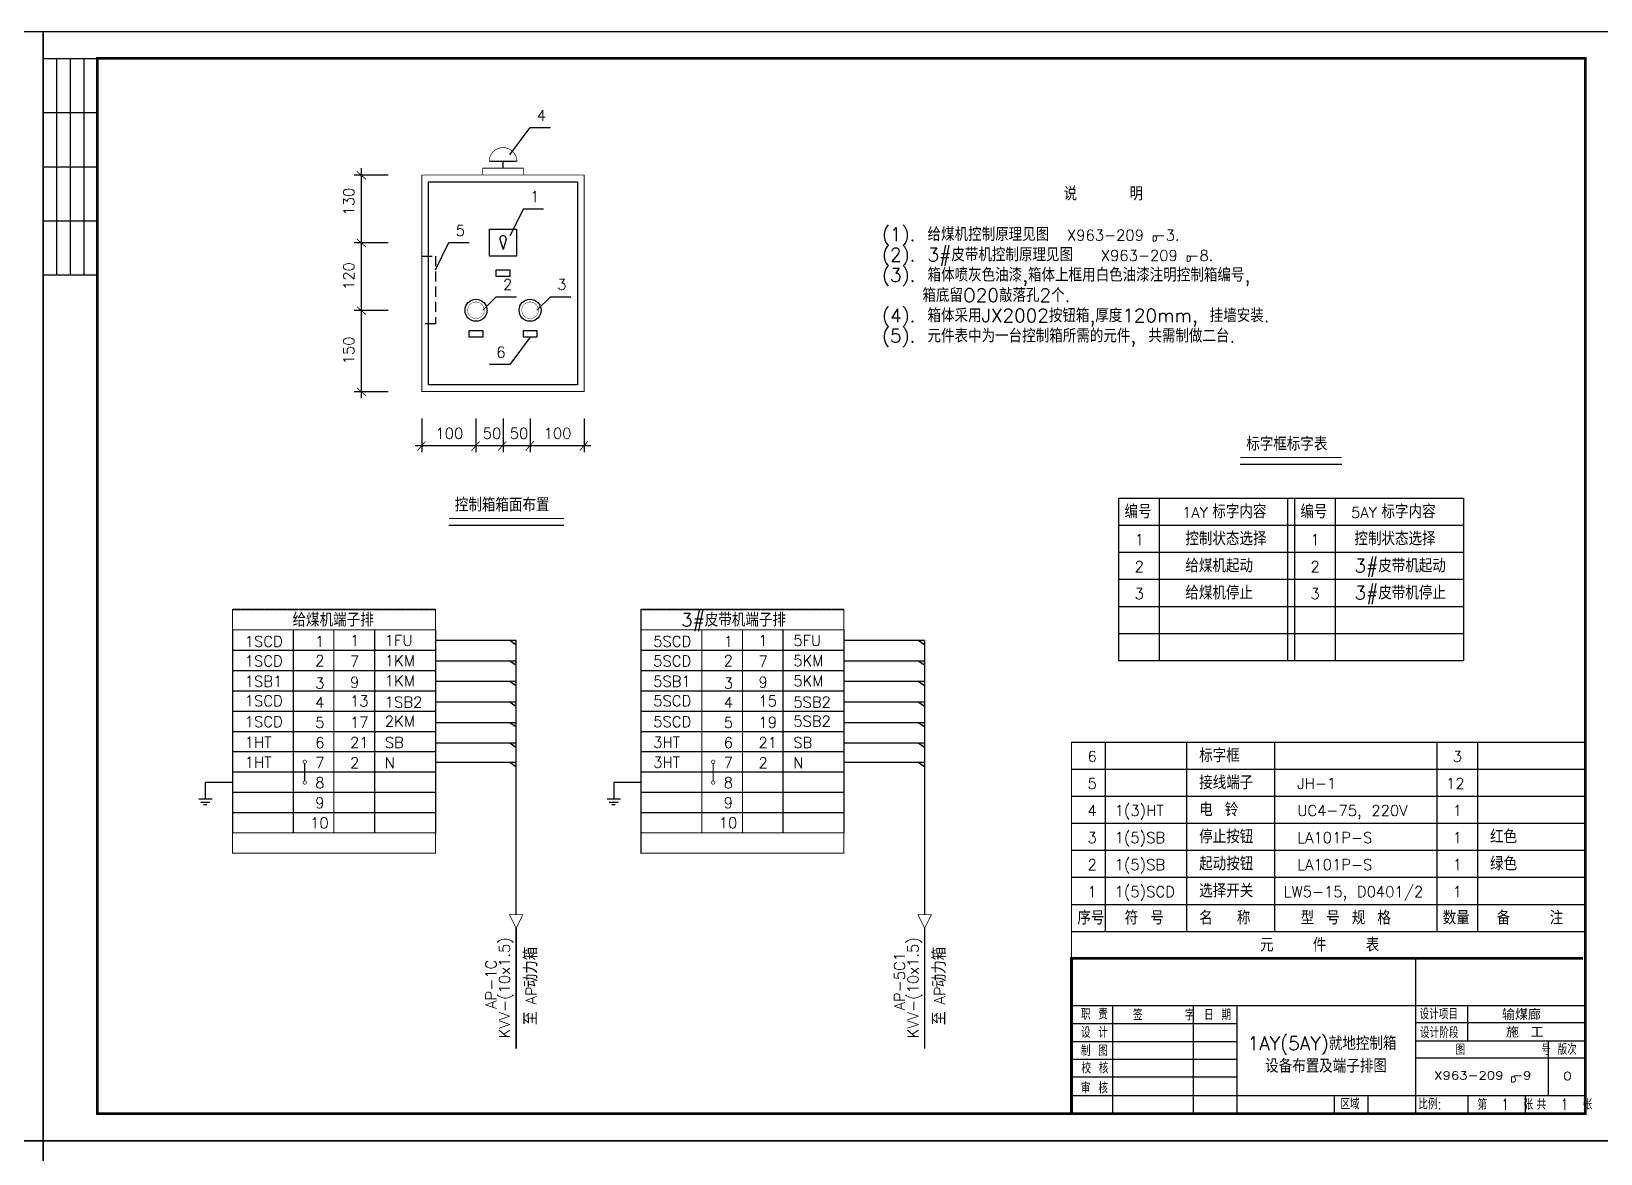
# Model space of a CAD drawing. Extents: x 385 to 3225, y -5 to 1635.
# Drawn here: x 2011 to 2591, y 1220 to 1635 of the extents above; entities that cross this region are included whole.
import ezdxf

# ---------------------------------------------------------------- set-up
doc = ezdxf.new("R2010")
doc.units = 0
doc.header["$LTSCALE"] = 30
doc.header["$MEASUREMENT"] = 0
doc.linetypes.add('HIDDEN2', pattern=[0.1875, 0.125, -0.0625])
doc.layers.get('0').update_dxf_attribs({"linetype": 'CONTINUOUS'})
doc.layers.add('HZ', color=3, linetype='CONTINUOUS')
doc.layers.add('SY', color=1, linetype='HIDDEN2')
doc.styles.add('HZ', font='txt', dxfattribs={"bigfont": 'hztxt'})

# ---------------------------------------------------------------- blocks, each defined once
blk = doc.blocks.new('*X5')
at = {"color": 0}
for p, q in [((257.8125, 176.25), (257.8125, 176.25)), ((258.125, 176.25), (258.125, 176.25)), ((258.28125, 175.9375), (258.28125, 175.9375)), ((258.4375, 176.25), (258.4375, 176.25)), ((258.59375, 175.9375), (258.59375, 175.9375)), ((258.75, 176.25), (258.75, 176.25)), ((258.75, 175.625), (258.75, 175.625)), ((258.90625, 175.9375), (258.90625, 175.9375)), ((259.0625, 176.25), (259.0625, 176.25)), ((259.0625, 175.625), (259.0625, 175.625)), ((259.21875, 175.9375), (259.21875, 175.9375)), ((259.21875, 175.3125), (259.21875, 175.3125)), ((259.375, 176.25), (259.375, 176.25)), ((259.375, 175.625), (259.375, 175.625)), ((259.53125, 175.9375), (259.53125, 175.9375)), ((259.53125, 175.3125), (259.53125, 175.3125)), ((259.6875, 176.25), (259.6875, 176.25)), ((259.6875, 175.625), (259.6875, 175.625)), ((259.6875, 175), (259.6875, 175))]:
    blk.add_line(p, q, dxfattribs=at)

msp = doc.modelspace()

# ---------------------------------------------------------------- linework, layer by layer
for p, q in [((1435, 1635), (2015, 1635)), ((2015, 1635), (2015, 1225)), ((2015, 1225), (2015, 1635)), ((2015, 1635), (2595, 1635)), ((2015, 1635), (2035, 1635)), ((2015, 1625), (2035, 1625)), ((2020, 1625), (2020, 1545)), ((2025, 1625), (2025, 1545)), ((2030, 1625), (2030, 1545)), ((2015, 1605), (2035, 1605)), ((2187.5, 1589.43), (2195, 1599.43)), ((2195, 1599.43), (2202.5, 1599.43)), ((2015, 1585), (2035, 1585)), ((2132.5, 1584.43), (2132.5, 1499.43)), ((2130, 1581.93), (2142.5, 1581.93)), ((2157.5, 1579.43), (2212.5, 1579.43)), ((2157.5, 1504.43), (2157.5, 1579.43)), ((2212.5, 1579.43), (2212.5, 1504.43)), ((2192.5, 1569.43), (2187.5, 1559.43)), ((2192.5, 1569.43), (2200, 1569.43)), ((2015, 1565), (2035, 1565)), ((2180, 1561.93), (2190, 1561.93)), ((2180, 1551.93), (2180, 1561.93)), ((2190, 1561.93), (2190, 1551.93)), ((2130, 1556.93), (2142.5, 1556.93)), ((2160, 1546.93), (2165, 1556.93)), ((2165, 1556.93), (2172.5, 1556.93)), ((2183.79, 1558.16), (2185, 1554.43)), ((2186.21, 1558.16), (2185, 1554.43)), ((2190, 1551.93), (2180, 1551.93)), ((2015, 1545), (2035, 1545)), ((2182.5, 1544.43), (2182.5, 1546.93)), ((2182.5, 1546.93), (2187.5, 1546.93)), ((2187.5, 1544.43), (2182.5, 1544.43)), ((2187.5, 1546.93), (2187.5, 1544.43)), ((2130, 1531.93), (2142.5, 1531.93)), ((2177.5, 1531.93), (2182.5, 1536.93)), ((2182.5, 1536.93), (2190, 1536.93)), ((2197.5, 1531.93), (2202.5, 1536.93)), ((2202.5, 1536.93), (2210, 1536.93)), ((2172.5, 1524.43), (2177.5, 1524.43)), ((2172.5, 1521.93), (2172.5, 1524.43)), ((2177.5, 1521.93), (2172.5, 1521.93)), ((2177.5, 1524.43), (2177.5, 1521.93)), ((2195, 1521.93), (2187.5, 1511.93)), ((2192.5, 1524.43), (2197.5, 1524.43)), ((2192.5, 1521.93), (2192.5, 1524.43)), ((2197.5, 1521.93), (2192.5, 1521.93)), ((2197.5, 1524.43), (2197.5, 1521.93)), ((2187.5, 1511.93), (2180, 1511.93)), ((2212.5, 1504.43), (2157.5, 1504.43)), ((2130, 1501.93), (2142.5, 1501.93)), ((2155, 1491.93), (2155, 1479.43)), ((2175, 1491.93), (2175, 1479.43)), ((2185, 1491.93), (2185, 1479.43)), ((2195, 1491.93), (2195, 1479.43)), ((2215, 1491.93), (2215, 1479.43)), ((2152.5, 1481.93), (2217.5, 1481.93)), ((2457.5, 1475), (2495, 1475)), ((2412.5, 1462.5), (2540, 1462.5)), ((2412.5, 1462.5), (2412.5, 1402.5)), ((2427.5, 1462.5), (2427.5, 1402.5)), ((2475, 1462.5), (2475, 1402.5)), ((2477.5, 1462.5), (2477.5, 1402.5)), ((2492.5, 1462.5), (2492.5, 1402.5)), ((2540, 1462.5), (2540, 1402.5)), ((2165, 1452.5), (2207.5, 1452.5)), ((2412.5, 1452.5), (2540, 1452.5)), ((2412.5, 1442.5), (2540, 1442.5)), ((2412.5, 1432.5), (2540, 1432.5)), ((2412.5, 1422.5), (2540, 1422.5)), ((2084.98, 1413.81), (2084.98, 1338.81)), ((2137.48, 1413.81), (2137.48, 1338.81)), ((2159.89, 1409.98), (2189.82, 1409.98)), ((2159.98, 1413.81), (2159.98, 1338.81)), ((2187.48, 1409.97), (2189.54, 1408.55)), ((2235.97, 1413.81), (2235.97, 1338.81)), ((2288.47, 1413.81), (2288.47, 1338.81)), ((2310.88, 1409.98), (2340.8, 1409.98)), ((2310.97, 1413.81), (2310.97, 1338.81)), ((2338.46, 1409.97), (2340.53, 1408.55)), ((2412.5, 1412.5), (2540, 1412.5)), ((2084.98, 1406.31), (2159.98, 1406.31)), ((2235.97, 1406.31), (2310.97, 1406.31)), ((2084.98, 1398.81), (2159.98, 1398.81)), ((2159.89, 1402.39), (2189.82, 1402.39)), ((2187.48, 1402.38), (2189.54, 1400.96)), ((2235.97, 1398.81), (2310.97, 1398.81)), ((2310.88, 1402.39), (2340.8, 1402.39)), ((2338.46, 1402.38), (2340.53, 1400.96)), ((2412.5, 1402.5), (2540, 1402.5)), ((2159.89, 1394.8), (2189.82, 1394.8)), ((2187.48, 1394.8), (2189.54, 1393.37)), ((2310.88, 1394.8), (2340.8, 1394.8)), ((2338.46, 1394.8), (2340.53, 1393.37)), ((2084.98, 1391.31), (2159.98, 1391.31)), ((2159.89, 1387.22), (2189.82, 1387.22)), ((2187.48, 1387.21), (2189.54, 1385.78)), ((2235.97, 1391.31), (2310.97, 1391.31)), ((2310.88, 1387.22), (2340.8, 1387.22)), ((2338.46, 1387.21), (2340.53, 1385.78)), ((2084.98, 1383.81), (2159.98, 1383.81)), ((2235.97, 1383.81), (2310.97, 1383.81)), ((2084.98, 1376.31), (2159.98, 1376.31)), ((2159.89, 1379.63), (2189.82, 1379.63)), ((2187.48, 1379.62), (2189.54, 1378.2)), ((2235.97, 1376.31), (2310.97, 1376.31)), ((2310.88, 1379.63), (2340.8, 1379.63)), ((2338.46, 1379.62), (2340.53, 1378.2)), ((2084.98, 1368.81), (2159.98, 1368.81)), ((2159.89, 1372.04), (2189.82, 1372.04)), ((2187.48, 1372.03), (2189.54, 1370.61)), ((2235.97, 1368.81), (2310.97, 1368.81)), ((2310.88, 1372.04), (2340.8, 1372.04)), ((2338.46, 1372.03), (2340.53, 1370.61)), ((2395.11, 1372.37), (2585.11, 1372.37)), ((2407.61, 1372.37), (2407.61, 1302.37)), ((2437.61, 1372.37), (2437.61, 1302.37)), ((2470.11, 1372.37), (2470.11, 1302.37)), ((2530.11, 1372.37), (2530.11, 1302.37)), ((2545.11, 1372.37), (2545.11, 1302.37)), ((2159.89, 1364.9), (2189.82, 1364.9)), ((2187.48, 1364.89), (2189.54, 1363.47)), ((2310.88, 1364.9), (2340.8, 1364.9)), ((2338.46, 1364.89), (2340.53, 1363.47)), ((2074.96, 1357.41), (2074.96, 1351.19)), ((2084.92, 1357.41), (2074.96, 1357.41)), ((2084.98, 1361.31), (2159.98, 1361.31)), ((2235.9, 1357.41), (2225.94, 1357.41)), ((2225.94, 1357.41), (2225.94, 1351.19)), ((2235.97, 1361.31), (2310.97, 1361.31)), ((2395.11, 1362.37), (2585.11, 1362.37)), ((2084.98, 1353.81), (2159.98, 1353.81)), ((2235.97, 1353.81), (2310.97, 1353.81)), ((2395.11, 1352.37), (2585.11, 1352.37)), ((2073.3, 1350.09), (2076.62, 1350.09)), ((2074.25, 1349.22), (2075.5, 1349.22)), ((2084.98, 1346.31), (2159.98, 1346.31)), ((2224.28, 1350.09), (2227.6, 1350.09)), ((2225.23, 1349.22), (2226.48, 1349.22)), ((2235.97, 1346.31), (2310.97, 1346.31)), ((2395.11, 1342.37), (2585.11, 1342.37)), ((2395.11, 1332.37), (2585.11, 1332.37)), ((2395.11, 1322.37), (2585.11, 1322.37)), ((2395.11, 1312.37), (2585.11, 1312.37)), ((2395.11, 1302.37), (2585.11, 1302.37)), ((2395.49, 1274.98), (2584.54, 1274.98)), ((2015, 1225), (1435, 1225)), ((1435, 1225), (2015, 1225)), ((2015, 1225), (2015, 815)), ((2595, 1225), (2015, 1225)), ((2015, 815), (2015, 1225)), ((2015, 1225), (2595, 1225)), ((2015, 1225), (2035, 1225))]:
    msp.add_line(p, q)
for points, const_width in [([(2035, 1235), (2035, 1625), (2585, 1625), (2585, 1235), (2035, 1235)], 1), ([(2130.93, 1583.29), (2134.36, 1580.29)], 0.3), ([(2177.5, 1581.93), (2177.5, 1584.43), (2192.5, 1584.43), (2192.5, 1581.93)], 0.3), ([(2180, 1586.93), (2190, 1586.93)], 0.5), ([(2185, 1586.93), (2185, 1584.43)], 0.5), ([(2155, 1581.93), (2215, 1581.93), (2215, 1501.93), (2155, 1501.93), (2155, 1581.93)], 0.3), ([(2130.93, 1558.29), (2134.36, 1555.29)], 0.3), ([(2130.93, 1533.29), (2134.36, 1530.29)], 0.3), ([(2130.93, 1503.29), (2134.36, 1500.29)], 0.3), ([(2156.36, 1483.5), (2153.36, 1480.07)], 0.3), ([(2176.36, 1483.5), (2173.36, 1480.07)], 0.3), ([(2186.2, 1483.5), (2183.2, 1480.07)], 0.3), ([(2196.36, 1483.5), (2193.36, 1480.07)], 0.3), ([(2216.36, 1483.5), (2213.36, 1480.07)], 0.3), ([(2457.5, 1477.5), (2495, 1477.5)], 0.4), ([(2165, 1455), (2207.5, 1455)], 0.4), ([(2084.99, 1413.8), (2084.99, 1421.3), (2159.99, 1421.3), (2159.99, 1413.8), (2084.99, 1413.8)], 0.4), ([(2235.98, 1413.8), (2235.98, 1421.3), (2310.98, 1421.3), (2310.98, 1413.8), (2235.98, 1413.8)], 0.4), ([(2107.49, 1413.8), (2107.49, 1338.8)], 0.4), ([(2122.49, 1413.8), (2122.49, 1338.8)], 0.4), ([(2189.79, 1409.98), (2189.79, 1308.6)], 0.5), ([(2258.48, 1413.8), (2258.48, 1338.8)], 0.4), ([(2273.48, 1413.8), (2273.48, 1338.8)], 0.4), ([(2340.78, 1409.98), (2340.78, 1308.6)], 0.5), ([(2395.11, 1292.37), (2395.11, 1372.37)], 0.4), ([(2111.69, 1364.44), (2111.69, 1357.97)], 0.4), ([(2262.68, 1364.44), (2262.68, 1357.97)], 0.4), ([(2072.49, 1351.3), (2077.49, 1351.3)], 0.4), ([(2223.48, 1351.3), (2228.48, 1351.3)], 0.4), ([(2084.99, 1338.8), (2159.99, 1338.8), (2159.99, 1331.3), (2084.99, 1331.3), (2084.99, 1338.8)], 0.4), ([(2235.98, 1338.8), (2310.98, 1338.8), (2310.98, 1331.3), (2235.98, 1331.3), (2235.98, 1338.8)], 0.4), ([(2187.36, 1308.56), (2192.36, 1308.56), (2189.86, 1303.56), (2187.36, 1308.56)], 0.3), ([(2338.34, 1308.56), (2343.34, 1308.56), (2340.84, 1303.56), (2338.34, 1308.56)], 0.3), ([(2189.85, 1303.71), (2189.85, 1259.08)], 0.5), ([(2340.84, 1303.71), (2340.84, 1259.08)], 0.5), ([(2584.16, 1292.37), (2395.11, 1292.37), (2395.11, 1235)], 1)]:
    msp.add_lwpolyline(points, dxfattribs=dict(const_width=const_width))
at = {"const_width": 0.25}
msp.add_lwpolyline([(2190.12, 1586.93, 1), (2179.88, 1586.93, 1)], format="xyb", dxfattribs=at)
for points, const_width in [([(2171.93, 1531.93, 1), (2178.07, 1531.93, 1)], 0.15), ([(2191.93, 1531.93, 1), (2198.07, 1531.93, 1)], 0.15), ([(2111.07, 1365.06, 1), (2112.32, 1365.06, 1)], 0.25), ([(2262.05, 1365.06, 1), (2263.3, 1365.06, 1)], 0.25), ([(2111.07, 1357.39, 1), (2112.32, 1357.39, 1)], 0.25), ([(2262.05, 1357.39, 1), (2263.3, 1357.39, 1)], 0.25)]:
    msp.add_lwpolyline(points, format="xyb", close=True, dxfattribs=dict(const_width=const_width))
for centre in [(2175, 1531.93), (2195, 1531.93)]:
    msp.add_circle(centre, 4.06)
for centre, radius, start, end in [((2185, 1558.21), 1.22, 357.80809, 182.19191), ((2098.11, 1561.54), 88.17, 357.80448, 357.80809)]:
    msp.add_arc(centre, radius, start, end)
for p in [(2085.37, 1421.31), (2085.75, 1421.31), (2086.13, 1421.31), (2086.51, 1421.31), (2086.89, 1421.31), (2087.27, 1421.31), (2087.65, 1421.31), (2088.03, 1421.31), (2088.41, 1421.31), (2088.79, 1421.31), (2089.17, 1421.31), (2089.55, 1421.31), (2089.93, 1421.31), (2090.31, 1421.31), (2090.69, 1421.31), (2091.07, 1421.31), (2091.45, 1421.31), (2091.83, 1421.31), (2092.21, 1421.31), (2092.59, 1421.31), (2092.97, 1421.31), (2093.35, 1421.31), (2093.73, 1421.31), (2094.11, 1421.31), (2094.49, 1421.31), (2094.87, 1421.31), (2095.25, 1421.31), (2095.63, 1421.31), (2096.01, 1421.31), (2096.39, 1421.31), (2096.77, 1421.31), (2097.16, 1421.31), (2097.54, 1421.31), (2097.92, 1421.31), (2098.3, 1421.31), (2098.68, 1421.31), (2099.06, 1421.31), (2099.44, 1421.31), (2099.82, 1421.31), (2100.2, 1421.31), (2100.58, 1421.31), (2100.96, 1421.31), (2101.34, 1421.31), (2101.72, 1421.31), (2102.1, 1421.31), (2102.48, 1421.31), (2102.86, 1421.31), (2103.24, 1421.31), (2103.62, 1421.31), (2104, 1421.31), (2104.38, 1421.31), (2104.76, 1421.31), (2105.14, 1421.31), (2105.52, 1421.31), (2105.9, 1421.31), (2106.28, 1421.31), (2106.66, 1421.31), (2107.04, 1421.31), (2107.42, 1421.31), (2107.8, 1421.31), (2108.18, 1421.31), (2108.56, 1421.31), (2108.95, 1421.31), (2109.33, 1421.31), (2109.71, 1421.31), (2110.09, 1421.31), (2110.47, 1421.31), (2110.85, 1421.31), (2111.23, 1421.31), (2111.61, 1421.31), (2111.99, 1421.31), (2112.37, 1421.31), (2112.75, 1421.31), (2113.13, 1421.31), (2113.51, 1421.31), (2113.89, 1421.31), (2114.27, 1421.31), (2114.65, 1421.31), (2115.03, 1421.31), (2115.41, 1421.31), (2115.79, 1421.31), (2116.17, 1421.31), (2116.55, 1421.31), (2116.93, 1421.31), (2117.31, 1421.31), (2117.69, 1421.31), (2118.07, 1421.31), (2118.45, 1421.31), (2118.83, 1421.31), (2119.21, 1421.31), (2119.59, 1421.31), (2119.97, 1421.31), (2120.36, 1421.31), (2120.74, 1421.31), (2121.12, 1421.31), (2121.5, 1421.31), (2121.88, 1421.31), (2122.26, 1421.31), (2122.64, 1421.31), (2123.02, 1421.31), (2123.4, 1421.31), (2123.78, 1421.31), (2124.16, 1421.31), (2124.54, 1421.31), (2124.92, 1421.31), (2125.3, 1421.31), (2125.68, 1421.31), (2126.06, 1421.31), (2126.44, 1421.31), (2126.82, 1421.31), (2127.2, 1421.31), (2127.58, 1421.31), (2127.96, 1421.31), (2128.34, 1421.31), (2128.72, 1421.31), (2129.1, 1421.31), (2129.48, 1421.31), (2129.86, 1421.31), (2130.24, 1421.31), (2130.62, 1421.31), (2131, 1421.31), (2131.38, 1421.31), (2131.76, 1421.31), (2132.15, 1421.31), (2132.53, 1421.31), (2132.91, 1421.31), (2133.29, 1421.31), (2133.67, 1421.31), (2134.05, 1421.31), (2134.43, 1421.31), (2134.81, 1421.31), (2135.19, 1421.31), (2135.57, 1421.31), (2135.95, 1421.31), (2136.33, 1421.31), (2136.71, 1421.31), (2137.09, 1421.31), (2137.47, 1421.31), (2137.85, 1421.31), (2138.23, 1421.31), (2138.61, 1421.31), (2138.99, 1421.31), (2139.37, 1421.31), (2139.75, 1421.31), (2140.13, 1421.31), (2140.51, 1421.31), (2140.89, 1421.31), (2141.27, 1421.31), (2141.65, 1421.31), (2142.03, 1421.31), (2142.41, 1421.31), (2142.79, 1421.31), (2143.17, 1421.31), (2143.55, 1421.31), (2143.94, 1421.31), (2144.32, 1421.31), (2144.7, 1421.31), (2145.08, 1421.31), (2145.46, 1421.31), (2145.84, 1421.31), (2146.22, 1421.31), (2146.6, 1421.31), (2146.98, 1421.31), (2147.36, 1421.31), (2147.74, 1421.31), (2148.12, 1421.31), (2148.5, 1421.31), (2148.88, 1421.31), (2149.26, 1421.31), (2149.64, 1421.31), (2150.02, 1421.31), (2150.4, 1421.31), (2150.78, 1421.31), (2151.16, 1421.31), (2151.54, 1421.31), (2151.92, 1421.31), (2152.3, 1421.31), (2152.68, 1421.31), (2153.06, 1421.31), (2153.44, 1421.31), (2153.82, 1421.31), (2154.2, 1421.31), (2154.58, 1421.31), (2154.96, 1421.31), (2155.34, 1421.31), (2155.73, 1421.31), (2156.11, 1421.31), (2156.49, 1421.31), (2156.87, 1421.31), (2157.25, 1421.31), (2157.63, 1421.31), (2158.01, 1421.31), (2158.39, 1421.31), (2158.77, 1421.31), (2159.15, 1421.31), (2159.53, 1421.31), (2159.91, 1421.31), (2236.35, 1421.31), (2236.73, 1421.31), (2237.11, 1421.31), (2237.49, 1421.31), (2237.87, 1421.31), (2238.25, 1421.31), (2238.63, 1421.31), (2239.01, 1421.31), (2239.39, 1421.31), (2239.77, 1421.31), (2240.15, 1421.31), (2240.53, 1421.31), (2240.91, 1421.31), (2241.29, 1421.31), (2241.67, 1421.31), (2242.05, 1421.31), (2242.43, 1421.31), (2242.82, 1421.31), (2243.2, 1421.31), (2243.58, 1421.31), (2243.96, 1421.31), (2244.34, 1421.31), (2244.72, 1421.31), (2245.1, 1421.31), (2245.48, 1421.31), (2245.86, 1421.31), (2246.24, 1421.31), (2246.62, 1421.31), (2247, 1421.31), (2247.38, 1421.31), (2247.76, 1421.31), (2248.14, 1421.31), (2248.52, 1421.31), (2248.9, 1421.31), (2249.28, 1421.31), (2249.66, 1421.31), (2250.04, 1421.31), (2250.42, 1421.31), (2250.8, 1421.31), (2251.18, 1421.31), (2251.56, 1421.31), (2251.94, 1421.31), (2252.32, 1421.31), (2252.7, 1421.31), (2253.08, 1421.31), (2253.46, 1421.31), (2253.84, 1421.31), (2254.22, 1421.31), (2254.61, 1421.31), (2254.99, 1421.31), (2255.37, 1421.31), (2255.75, 1421.31), (2256.13, 1421.31), (2256.51, 1421.31), (2256.89, 1421.31), (2257.27, 1421.31), (2257.65, 1421.31), (2258.03, 1421.31), (2258.41, 1421.31), (2258.79, 1421.31), (2259.17, 1421.31), (2259.55, 1421.31), (2259.93, 1421.31), (2260.31, 1421.31), (2260.69, 1421.31), (2261.07, 1421.31), (2261.45, 1421.31), (2261.83, 1421.31), (2262.21, 1421.31), (2262.59, 1421.31), (2262.97, 1421.31), (2263.35, 1421.31), (2263.73, 1421.31), (2264.11, 1421.31), (2264.49, 1421.31), (2264.87, 1421.31), (2265.25, 1421.31), (2265.63, 1421.31), (2266.01, 1421.31), (2266.4, 1421.31), (2266.78, 1421.31), (2267.16, 1421.31), (2267.54, 1421.31), (2267.92, 1421.31), (2268.3, 1421.31), (2268.68, 1421.31), (2269.06, 1421.31), (2269.44, 1421.31), (2269.82, 1421.31), (2270.2, 1421.31), (2270.58, 1421.31), (2270.96, 1421.31), (2271.34, 1421.31), (2271.72, 1421.31), (2272.1, 1421.31), (2272.48, 1421.31), (2272.86, 1421.31), (2273.24, 1421.31), (2273.62, 1421.31), (2274, 1421.31), (2274.38, 1421.31), (2274.76, 1421.31), (2275.14, 1421.31), (2275.52, 1421.31), (2275.9, 1421.31), (2276.28, 1421.31), (2276.66, 1421.31), (2277.04, 1421.31), (2277.42, 1421.31), (2277.8, 1421.31), (2278.19, 1421.31), (2278.57, 1421.31), (2278.95, 1421.31), (2279.33, 1421.31), (2279.71, 1421.31), (2280.09, 1421.31), (2280.47, 1421.31), (2280.85, 1421.31), (2281.23, 1421.31), (2281.61, 1421.31), (2281.99, 1421.31), (2282.37, 1421.31), (2282.75, 1421.31), (2283.13, 1421.31), (2283.51, 1421.31), (2283.89, 1421.31), (2284.27, 1421.31), (2284.65, 1421.31), (2285.03, 1421.31), (2285.41, 1421.31), (2285.79, 1421.31), (2286.17, 1421.31), (2286.55, 1421.31), (2286.93, 1421.31), (2287.31, 1421.31), (2287.69, 1421.31), (2288.07, 1421.31), (2288.45, 1421.31), (2288.83, 1421.31), (2289.21, 1421.31), (2289.59, 1421.31), (2289.98, 1421.31), (2290.36, 1421.31), (2290.74, 1421.31), (2291.12, 1421.31), (2291.5, 1421.31), (2291.88, 1421.31), (2292.26, 1421.31), (2292.64, 1421.31), (2293.02, 1421.31), (2293.4, 1421.31), (2293.78, 1421.31), (2294.16, 1421.31), (2294.54, 1421.31), (2294.92, 1421.31), (2295.3, 1421.31), (2295.68, 1421.31), (2296.06, 1421.31), (2296.44, 1421.31), (2296.82, 1421.31), (2297.2, 1421.31), (2297.58, 1421.31), (2297.96, 1421.31), (2298.34, 1421.31), (2298.72, 1421.31), (2299.1, 1421.31), (2299.48, 1421.31), (2299.86, 1421.31), (2300.24, 1421.31), (2300.62, 1421.31), (2301, 1421.31), (2301.39, 1421.31), (2301.77, 1421.31), (2302.15, 1421.31), (2302.53, 1421.31), (2302.91, 1421.31), (2303.29, 1421.31), (2303.67, 1421.31), (2304.05, 1421.31), (2304.43, 1421.31), (2304.81, 1421.31), (2305.19, 1421.31), (2305.57, 1421.31), (2305.95, 1421.31), (2306.33, 1421.31), (2306.71, 1421.31), (2307.09, 1421.31), (2307.47, 1421.31), (2307.85, 1421.31), (2308.23, 1421.31), (2308.61, 1421.31), (2308.99, 1421.31), (2309.37, 1421.31), (2309.75, 1421.31), (2310.13, 1421.31), (2310.51, 1421.31), (2310.89, 1421.31)]:
    msp.add_point(p)
at = {"layer": 'HZ', "color": 3}
for p, q in [((2522.19, 1292.15), (2522.19, 1235)), ((2410.24, 1274.98), (2410.24, 1235)), ((2440.12, 1274.98), (2440.12, 1236.91)), ((2440.13, 1274.98), (2440.13, 1235)), ((2456.23, 1274.98), (2456.23, 1235)), ((2541.58, 1261.92), (2541.58, 1274.98)), ((2456.23, 1268.26), (2395.11, 1268.26)), ((2585.13, 1268.63), (2522.19, 1268.63)), ((2456.23, 1261.54), (2395.11, 1261.54)), ((2522.19, 1261.92), (2585.13, 1261.92)), ((2571.42, 1241.76), (2571.42, 1261.92)), ((2395.11, 1255.2), (2456.23, 1255.2)), ((2585.13, 1255.57), (2522.19, 1255.57)), ((2456.23, 1248.48), (2395.11, 1248.48)), ((2395.11, 1241.76), (2585.13, 1241.76)), ((2492.34, 1235), (2492.34, 1241.76)), ((2504.65, 1241.76), (2504.65, 1235)), ((2541.58, 1241.76), (2541.58, 1235)), ((2562.85, 1235), (2562.85, 1241.76))]:
    msp.add_line(p, q, dxfattribs=at)
at = {"layer": 'SY'}
for p, q in [((2155, 1551.93), (2160, 1551.93)), ((2160, 1551.93), (2160, 1526.93)), ((2160, 1526.93), (2155, 1526.93))]:
    msp.add_line(p, q, dxfattribs=at)

# ---------------------------------------------------------------- block references
for p in [(1929.99, 1233.56), (2080.98, 1233.56), (1929.99, 1225.97), (2080.98, 1225.97), (1929.99, 1218.38), (2080.98, 1218.38), (1929.99, 1210.79), (2080.98, 1210.79), (1929.99, 1203.21), (2080.98, 1203.21), (1929.99, 1195.62), (2080.98, 1195.62), (1929.99, 1188.48), (2080.98, 1188.48)]:
    msp.add_blockref('*X5', p)

# ---------------------------------------------------------------- texts
at = {"style": 'HZ'}
for s, height, p in [('4', 4, (2197.5, 1601.93)), ('说    明', 5, (2392.19, 1572.53)), ('1', 4, (2195, 1571.93)), ('5', 4, (2167.5, 1559.43)), ('(1). 给煤机控制原理见图', 5, (2325, 1557.5)), ('X963-209 -3.', 4, (2393.43, 1557.67)), ('(2). 3#皮带机控制原理见图', 5, (2325, 1550)), ('D', 2, (2425, 1557.5)), ('X963-209 -8.', 4, (2405.93, 1550.17)), ('D', 2, (2437.5, 1550)), ('2', 4, (2185, 1539.43)), ('3', 4, (2205, 1539.43)), ('(3). 箱体喷灰色油漆,箱体上框用白色油漆注明控制箱编号,', 5, (2325, 1542.5)), ('箱底留O20敲落孔2个.', 5, (2340, 1535)), ('(4). 箱体采用JX2002按钮箱,厚度120mm, 挂墙安装.', 5, (2325, 1527.5)), ('(5). 元件表中为一台控制箱所需的元件, 共需制做二台.', 5, (2325, 1520)), ('6', 4, (2182.5, 1514.43)), ('100', 4, (2160, 1484.43)), ('50', 4, (2177.5, 1484.43)), ('50', 4, (2187.5, 1484.43)), ('100', 4, (2200, 1484.43)), ('标字框标字表', 5, (2459.69, 1480.03)), ('控制箱箱面布置', 5, (2167.19, 1457.53)), ('编号', 5, (2414.69, 1455.03)), ('1AY', 4, (2435.93, 1455.17)), ('标字内容', 5, (2447.19, 1455.03)), ('编号', 5, (2479.69, 1455.03)), ('5AY', 4, (2498.43, 1455.17)), ('标字内容', 5, (2509.69, 1455.03)), ('控制状态选择', 5, (2437.19, 1445.03)), ('控制状态选择', 5, (2499.69, 1445.03)), ('1', 4, (2418.43, 1445.17)), ('1', 4, (2483.43, 1445.17)), ('2', 4, (2418.43, 1435.17)), ('给煤机起动', 5, (2437.19, 1435.03)), ('2', 4, (2483.43, 1435.17)), ('3#皮带机起动', 5, (2499.69, 1435.03)), ('3', 4, (2418.43, 1425.17)), ('给煤机停止', 5, (2437.19, 1425.03)), ('3', 4, (2483.43, 1425.17)), ('3#皮带机停止', 5, (2499.69, 1425.03)), ('给煤机端子排', 5, (2107.19, 1415.03)), ('3#皮带机端子排', 5, (2250.79, 1415.03)), ('1SCD', 4, (2089.53, 1407.54)), ('1', 4, (2115.57, 1407.54)), ('1', 4, (2128.43, 1407.9)), ('1FU', 4, (2141.3, 1407.9)), ('5SCD', 4, (2240.51, 1407.54)), ('1', 4, (2266.55, 1407.54)), ('1', 4, (2279.42, 1407.9)), ('5FU', 4, (2292.28, 1407.9)), ('1SCD', 4, (2089.53, 1400.3)), ('2', 4, (2115.57, 1400.43)), ('7', 4, (2128.43, 1400.21)), ('1KM', 4, (2141.3, 1400.43)), ('5SCD', 4, (2240.51, 1400.3)), ('2', 4, (2266.55, 1400.43)), ('7', 4, (2279.42, 1400.21)), ('5KM', 4, (2292.28, 1400.43)), ('1SB1', 4, (2089.53, 1392.79)), ('3', 4, (2115.57, 1392.09)), ('9', 4, (2128.43, 1392.47)), ('1KM', 4, (2141.3, 1392.97)), ('5SB1', 4, (2240.51, 1392.79)), ('3', 4, (2266.55, 1392.09)), ('9', 4, (2279.42, 1392.47)), ('5KM', 4, (2292.28, 1392.97)), ('1SCD', 4, (2089.53, 1385.58)), ('4', 4, (2115.57, 1384.98)), ('13', 4, (2128.43, 1385.51)), ('1SB2', 4, (2141.3, 1385.09)), ('5SCD', 4, (2240.51, 1385.58)), ('4', 4, (2266.55, 1384.98)), ('15', 4, (2279.42, 1385.51)), ('5SB2', 4, (2292.28, 1385.09)), ('1SCD', 4, (2089.53, 1377.85)), ('5', 4, (2115.57, 1377.57)), ('17', 4, (2128.43, 1377.63)), ('2KM', 4, (2141.3, 1378.04)), ('5SCD', 4, (2240.51, 1377.85)), ('5', 4, (2266.55, 1377.57)), ('19', 4, (2279.42, 1377.63)), ('5SB2', 4, (2292.28, 1378.04)), ('1HT', 4, (2089.53, 1370.25)), ('6', 4, (2115.57, 1370.15)), ('21', 4, (2128.43, 1370.16)), ('SB', 4, (2141.3, 1370.16)), ('3HT', 4, (2240.51, 1370.25)), ('6', 4, (2266.55, 1370.15)), ('21', 4, (2279.42, 1370.16)), ('SB', 4, (2292.28, 1370.16)), ('6', 4, (2401.04, 1365.04)), ('标字框', 5, (2442.3, 1364.9)), ('3', 4, (2536.04, 1365.04)), ('1HT', 4, (2089.53, 1362.86)), ('7', 4, (2115.57, 1362.73)), ('2', 4, (2128.43, 1362.7)), ('N', 4, (2141.3, 1362.7)), ('3HT', 4, (2240.51, 1362.87)), ('7', 4, (2266.55, 1362.73)), ('2', 4, (2279.42, 1362.7)), ('N', 4, (2292.28, 1362.7)), ('8', 4, (2115.57, 1355.32)), ('8', 4, (2266.55, 1355.32)), ('5', 4, (2401.04, 1355.04)), ('接线端子', 5, (2442.3, 1354.9)), ('JH-1', 4, (2478.54, 1355.04)), ('12', 4, (2533.54, 1355.04)), ('9', 4, (2115.57, 1347.9)), ('9', 4, (2266.55, 1347.9)), ('4', 4, (2401.04, 1345.04)), ('1(3)HT', 4, (2411.04, 1345.04)), ('电 铃', 5, (2442.3, 1344.9)), ('UC4-75, 220V', 4, (2478.54, 1345.04)), ('1', 4, (2536.04, 1345.04)), ('10', 4, (2113.72, 1340.48)), ('10', 4, (2264.7, 1340.48)), ('1(5)SB', 4, (2411.04, 1335.04)), ('停止按钮', 5, (2442.3, 1334.9)), ('红色', 5, (2549.8, 1334.9)), ('3', 4, (2401.04, 1335.04)), ('LA101P-S', 4, (2478.54, 1335.04)), ('1', 4, (2536.04, 1335.04)), ('2', 4, (2401.04, 1325.04)), ('1(5)SB', 4, (2411.04, 1325.04)), ('起动按钮', 5, (2442.3, 1324.9)), ('LA101P-S', 4, (2478.54, 1325.04)), ('1', 4, (2536.04, 1325.04)), ('绿色', 5, (2549.8, 1324.9)), ('1', 4, (2401.04, 1315.04)), ('1(5)SCD', 4, (2411.04, 1315.04)), ('选择开关', 5, (2442.3, 1314.9)), ('LW5-15, D0401/2', 4, (2473.54, 1315.04)), ('1', 4, (2536.04, 1315.04)), ('序号', 5, (2397.3, 1304.9)), ('符 号', 5, (2414.8, 1304.9)), ('名  称', 5, (2442.3, 1304.9)), ('型 号 规 格', 5, (2479.8, 1304.9)), ('数量', 5, (2532.3, 1304.9)), ('备   注', 5, (2552.3, 1304.9)), ('元   件   表', 5, (2464.8, 1294.9)), ('1AY(5AY)就地控制箱', 5, (2460.19, 1258.49)), ('设备布置及端子排图', 5, (2466.68, 1250.15))]:
    msp.add_text(s, height=height, dxfattribs=at).set_placement(p)
for s, height, p in [('130', 4, (2130, 1566.93)), ('120', 4, (2130, 1539.43)), ('150', 4, (2130, 1511.93)), ('KVV-(10x1.5)', 4, (2187.55, 1262.84)), ('KVV-(10x1.5)', 4, (2338.54, 1262.84)), ('至  动力箱', 5, (2197.72, 1267.8)), ('至  动力箱', 5, (2348.7, 1267.8)), ('AP-1C', 4, (2182.55, 1273.74)), ('AP-5C1', 4, (2333.54, 1273.17)), ('AP', 4, (2197.38, 1275.35)), ('AP', 4, (2348.36, 1275.35))]:
    msp.add_text(s, height=height, rotation=90, dxfattribs=at).set_placement(p)
at = {"style": 'HZ', "width": 1.2}
for s, height, p in [('输煤廊', 4, (2554.23, 1269.63)), ('施 工', 4, (2555.68, 1263.16)), ('X963-209 -9', 3, (2529.17, 1247.65)), ('D', 2, (2557.37, 1246.67)), ('0', 3, (2576.89, 1247.43))]:
    msp.add_text(s, height=height, dxfattribs=at).set_placement(p)
at = {"layer": 'HZ', "color": 3, "style": 'HZ'}
for s, height, width, p in [('职 责', 4.034, 0.8, (2398.58, 1269.79)), ('签     字', 4.034, 0.8, (2417.81, 1269.51)), ('日 期', 4.034, 0.8, (2444.11, 1269.56)), ('设计项目', 4.034, 0.8, (2523.74, 1269.87)), ('设 计', 4.034, 0.8, (2398.59, 1263.04)), ('设计阶段', 4.034, 0.8, (2523.92, 1262.99)), ('制 图', 4.034, 0.8, (2398.59, 1256.32)), ('图         号', 4.0337, 0.8, (2537.05, 1256.68)), ('版次', 4.034, 0.8, (2574.75, 1256.77)), ('校 核', 4.034, 0.8, (2398.81, 1249.88)), ('审 核', 4.034, 0.8, (2398.59, 1242.5)), ('区域', 4.034, 0.8, (2494.5, 1236.64)), ('比例:', 4.034, 0.8, (2523.3, 1236.63)), ('第  1  张', 4.034, 0.75, (2545.12, 1236.41)), ('共  1  张', 4.034, 0.75, (2567, 1236.43))]:
    msp.add_text(s, height=height, dxfattribs=dict(at, width=width)).set_placement(p)

doc.saveas('drawing.dxf')
